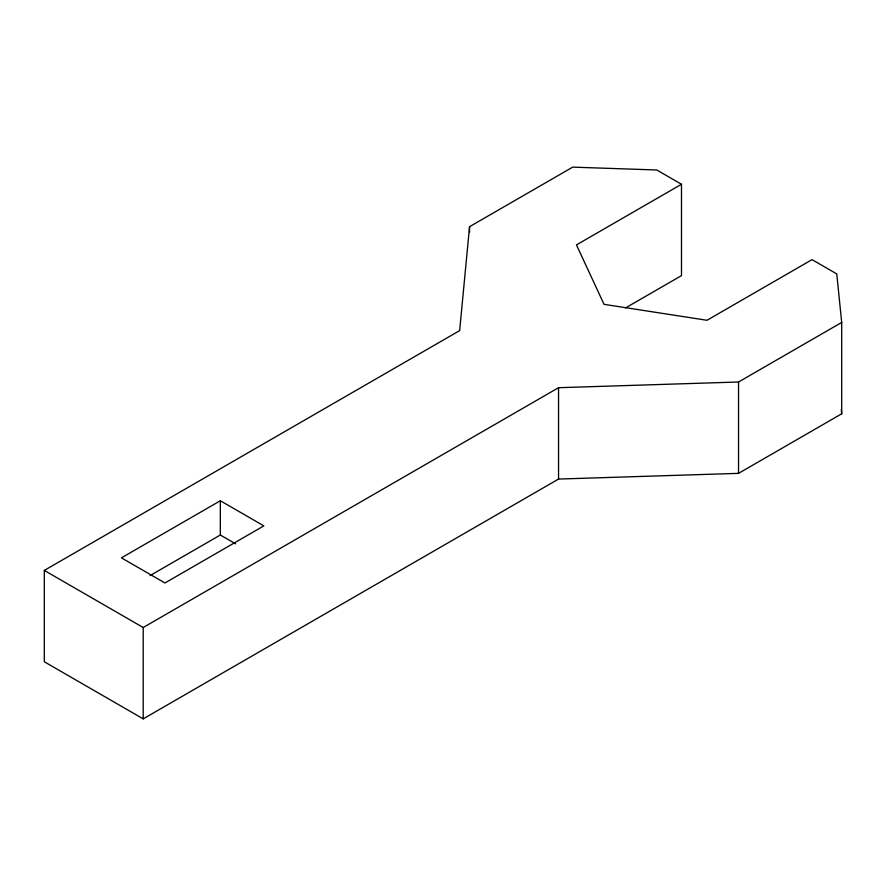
<?xml version="1.0" encoding="UTF-8"?>
<svg xmlns="http://www.w3.org/2000/svg" width="886" height="886" viewBox="0 0 886 886"><rect width="100%" height="100%" fill="white"/><g stroke="black" fill="none" stroke-linecap="round" stroke-linejoin="round"><path stroke-width="1.33" d="M681.489 184.266L656.77 169.99L572.71 167.133L469.547 226.694L459.657 330.611L44.3 570.418L44.3 661.764L143.2 718.867L558.545 479.06L738.536 473.357L841.7 413.795L841.7 322.438L836.761 273.907L812.03 259.631L706.995 320.278L604.042 304.341L576.454 244.901L681.489 184.266L681.489 275.624L625.505 307.94M220.337 500.756L121.437 557.848L164.951 582.977L263.851 525.874L220.337 500.756L220.337 535.011L150.033 575.601M44.3 570.418L143.2 627.51L558.545 387.703L738.536 381.999L841.7 322.438M220.337 535.011L235.621 543.838M841.29 409.742L841.7 413.795M738.536 381.999L738.536 473.357M558.545 387.703L558.545 479.06M469.547 226.694L469.547 232.232M143.2 627.51L143.2 718.867"/></g></svg>
